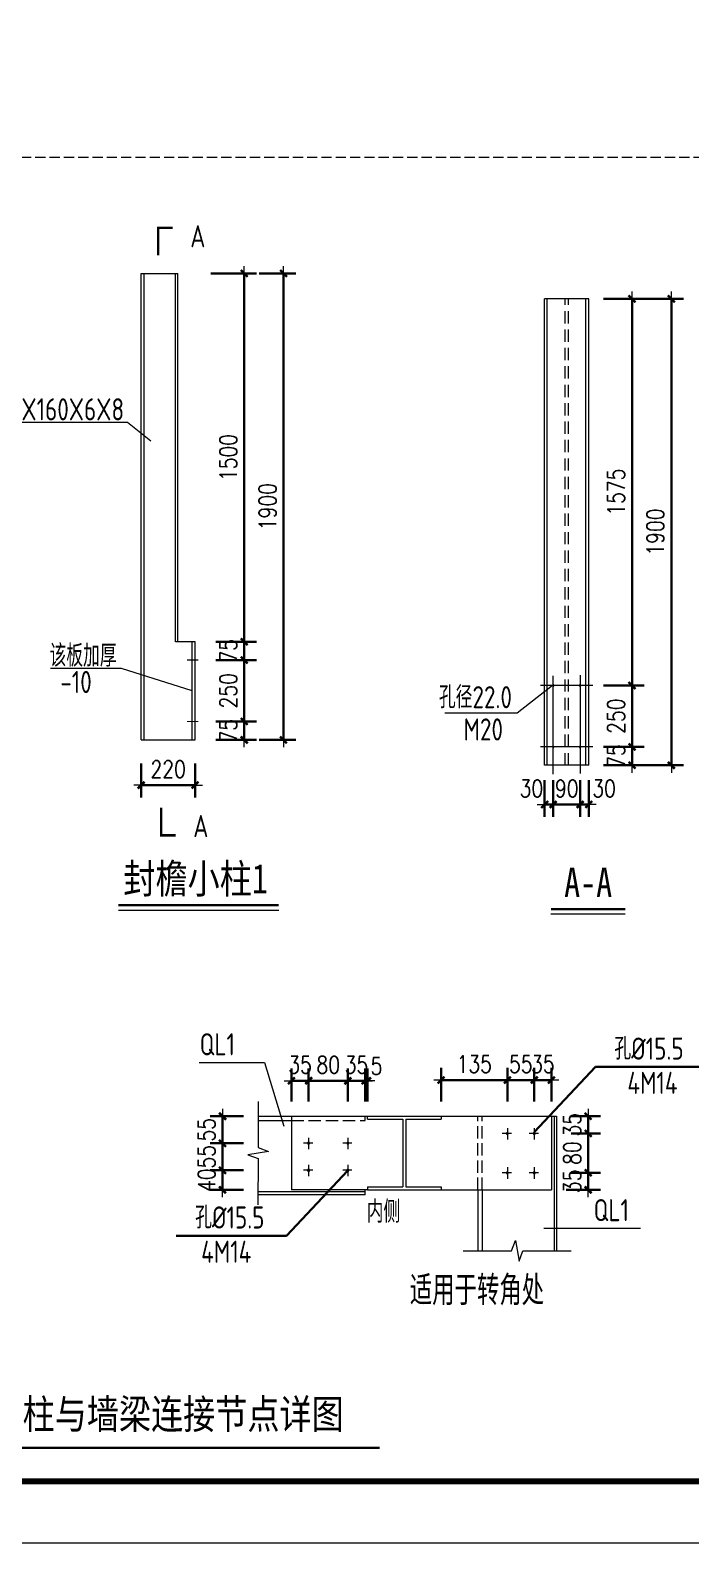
# Model space of a CAD drawing. Extents: x 69728788 to 149766163, y 20718153 to 43663798.
# Drawn here: x 74891222 to 74907378, y 21151524 to 21188486 of the extents above; entities that cross this region are included whole.
import ezdxf

# ---------------------------------------------------------------- set-up
doc = ezdxf.new("R2010")
doc.units = 0
doc.header["$LTSCALE"] = 1000
doc.header["$MEASUREMENT"] = 0
for name, pattern in [('DASH', [0.35, 0.25, -0.1]), ('DOTE', [2.42, 2, -0.2, 0.02, -0.2]), ('HIDDEN', [0.375, 0.25, -0.125])]:
    doc.linetypes.add(name, pattern=pattern)
doc.layers.get('0').update_dxf_attribs({"linetype": 'CONTINUOUS'})
doc.layers.get('DEFPOINTS').update_dxf_attribs({"linetype": 'CONTINUOUS'})
for name, color, linetype in [('AXIS', 3, 'CONTINUOUS'), ('DOTE', 251, 'DOTE'), ('PUB_DIM', 3, 'CONTINUOUS'), ('PUB_TEXT', 7, 'CONTINUOUS'), ('PUB_TITLE', 4, 'CONTINUOUS'), ('水平支撑', 4, 'CONTINUOUS')]:
    doc.layers.add(name, color=color, linetype=linetype)
doc.layers.add('次梁箍筋', color=1, linetype='CONTINUOUS', lineweight=40)
doc.styles.add('-宋体', font='')
doc.styles.add('-楷体_GB2312', font='', dxfattribs={"width": 0.8})
doc.styles.add('DIM_FONT', font='SIMPLEX.shx', dxfattribs={"width": 0.8})
doc.styles.add('TSSD_Rein', font='atssdeng.shx', dxfattribs={"width": 0.7, "bigfont": 'atssdchn.shx'})
doc.styles.get('-宋体').set_extended_font_data('SimSun')
doc.styles.get('-楷体_GB2312').set_extended_font_data('SimSun')
doc.dimstyles.new('DIMN0.1', dxfattribs={"dimtxt": 350, "dimasz": 1, "dimexe": 250, "dimexo": 300, "dimgap": 150, "dimtad": 1, "dimdec": 0, "dimlfac": 0.1, "dimzin": 0, "dimdsep": 46, "dimtxsty": 'DIM_FONT', "dimblk": '_DIMX', "dimcen": 0.09, "dimclrt": 7, "dimadec": 0, "dimazin": 0, "dimtfac": 1, "dimtdec": 0, "dimtix": 1, "dimtmove": 2, "dimatfit": 3, "dimldrblk": '_DIMX', "dimfxl": 1, "dimtolj": 1, "dimtzin": 0, "dimarcsym": 0})
doc.dimstyles.new('DIMN0.2', dxfattribs={"dimtxt": 350, "dimasz": 1, "dimexe": 250, "dimexo": 300, "dimgap": 150, "dimtad": 1, "dimdec": 0, "dimlfac": 0.2, "dimzin": 0, "dimdsep": 46, "dimtxsty": 'DIM_FONT', "dimblk": '_DIMX', "dimcen": 0.09, "dimclrt": 7, "dimadec": 0, "dimazin": 0, "dimtfac": 1, "dimtdec": 0, "dimtix": 1, "dimtmove": 2, "dimatfit": 3, "dimldrblk": '_DIMX', "dimfxl": 1, "dimtolj": 1, "dimtzin": 0, "dimarcsym": 0})

# ---------------------------------------------------------------- blocks, each defined once
blk = doc.blocks.new('_DIMX')
blk.add_line((-150, 0), (150, 0))
at = {"const_width": 50}
blk.add_lwpolyline([(-70, -70), (70, 70)], dxfattribs=at)
blk = doc.blocks.new('*D512')
at = {"layer": 'AXIS', "color": 0, "lineweight": -2}
for p, q in [((76381915, 21150946), (76382663, 21150946)), ((76382413, 21150945), (76382413, 21141447)), ((76381915, 21141446), (76382663, 21141446))]:
    blk.add_line(p, q, dxfattribs=at)
at = {"layer": 'DEFPOINTS', "color": 0}
for p in [(76381615, 21150946), (76381615, 21141446), (76382413, 21141446)]:
    blk.add_point(p, dxfattribs=at)
at = {"layer": 'AXIS', "color": 0, "lineweight": -2}
for p, rotation in [((76382413, 21150946), 90), ((76382413, 21141446), 270)]:
    blk.add_blockref('_DIMX', p, dxfattribs=dict(at, rotation=rotation))
at = {"layer": 'AXIS', "color": 7, "insert": (76382088, 21146196), "char_height": 350, "attachment_point": 5, "rotation": 90, "style": 'DIM_FONT'}
blk.add_mtext('\\A1;1900', dxfattribs=at)
blk = doc.blocks.new('*D513')
at = {"layer": 'AXIS', "color": 0, "lineweight": -2}
for p, q in [((76381032, 21141821), (76381863, 21141821)), ((76381613, 21141822), (76381613, 21141823)), ((76381613, 21141821), (76381613, 21141446)), ((76381032, 21141446), (76381863, 21141446)), ((76381613, 21141445), (76381613, 21141444))]:
    blk.add_line(p, q, dxfattribs=at)
at = {"layer": 'DEFPOINTS', "color": 0}
for p in [(76380732, 21141821), (76380732, 21141446), (76381613, 21141446)]:
    blk.add_point(p, dxfattribs=at)
at = {"layer": 'AXIS', "color": 0, "lineweight": -2}
for p, rotation in [((76381613, 21141821), 270), ((76381613, 21141446), 90)]:
    blk.add_blockref('_DIMX', p, dxfattribs=dict(at, rotation=rotation))
at = {"layer": 'AXIS', "color": 7, "insert": (76381288, 21141634), "char_height": 350, "attachment_point": 5, "rotation": 90, "style": 'DIM_FONT'}
blk.add_mtext('\\A1;75', dxfattribs=at)
blk = doc.blocks.new('*D516')
at = {"layer": 'AXIS', "color": 0, "lineweight": -2}
for p, q in [((76381032, 21143446), (76381863, 21143446)), ((76381613, 21143447), (76381613, 21143448)), ((76381613, 21143071), (76381613, 21143446)), ((76381032, 21143071), (76381863, 21143071)), ((76381613, 21143070), (76381613, 21143069))]:
    blk.add_line(p, q, dxfattribs=at)
at = {"layer": 'DEFPOINTS', "color": 0}
for p in [(76380732, 21143446), (76381613, 21143446), (76380732, 21143071)]:
    blk.add_point(p, dxfattribs=at)
at = {"layer": 'AXIS', "color": 0, "lineweight": -2}
for p, rotation in [((76381613, 21143446), 270), ((76381613, 21143071), 90)]:
    blk.add_blockref('_DIMX', p, dxfattribs=dict(at, rotation=rotation))
at = {"layer": 'AXIS', "color": 7, "insert": (76381288, 21143259), "char_height": 350, "attachment_point": 5, "rotation": 90, "style": 'DIM_FONT'}
blk.add_mtext('\\A1;75', dxfattribs=at)
blk = doc.blocks.new('*D518')
at = {"layer": 'AXIS', "color": 0, "lineweight": -2}
for p, q in [((76389605, 21150429), (76390568, 21150429)), ((76390318, 21150428), (76390318, 21140930)), ((76389605, 21140929), (76390568, 21140929))]:
    blk.add_line(p, q, dxfattribs=at)
at = {"layer": 'DEFPOINTS', "color": 0}
for p in [(76389305, 21150429), (76389305, 21140929), (76390318, 21140929)]:
    blk.add_point(p, dxfattribs=at)
at = {"layer": 'AXIS', "color": 0, "lineweight": -2}
for p, rotation in [((76390318, 21150429), 90), ((76390318, 21140929), 270)]:
    blk.add_blockref('_DIMX', p, dxfattribs=dict(at, rotation=rotation))
at = {"layer": 'AXIS', "color": 7, "insert": (76389993, 21145679), "char_height": 350, "attachment_point": 5, "rotation": 90, "style": 'DIM_FONT'}
blk.add_mtext('\\A1;1900', dxfattribs=at)
blk = doc.blocks.new('*D520')
at = {"layer": 'AXIS', "color": 0, "lineweight": -2}
for p, q in [((76387735, 21140629), (76387735, 21139882)), ((76387910, 21140629), (76387910, 21139882)), ((76387734, 21140132), (76387733, 21140132)), ((76387910, 21140132), (76387735, 21140132)), ((76387911, 21140132), (76387912, 21140132))]:
    blk.add_line(p, q, dxfattribs=at)
at = {"layer": 'DEFPOINTS', "color": 0}
for p in [(76387735, 21140929), (76387910, 21140929), (76387735, 21140132)]:
    blk.add_point(p, dxfattribs=at)
at = {"layer": 'AXIS', "color": 0, "lineweight": -2}
blk.add_blockref('_DIMX', (76387735, 21140132), dxfattribs=at)
at = {"layer": 'AXIS', "color": 0, "lineweight": -2, "rotation": 180}
blk.add_blockref('_DIMX', (76387910, 21140132), dxfattribs=at)
at = {"layer": 'AXIS', "color": 7, "insert": (76387465, 21140457), "char_height": 350, "attachment_point": 5, "style": 'DIM_FONT'}
blk.add_mtext('\\A1;30', dxfattribs=at)
blk = doc.blocks.new('*D521')
at = {"layer": 'AXIS', "color": 0, "lineweight": -2}
for p, q in [((76387910, 21140629), (76387910, 21139882)), ((76388460, 21140629), (76388460, 21139882)), ((76387909, 21140132), (76387908, 21140132)), ((76388460, 21140132), (76387910, 21140132)), ((76388461, 21140132), (76388462, 21140132))]:
    blk.add_line(p, q, dxfattribs=at)
at = {"layer": 'DEFPOINTS', "color": 0}
for p in [(76387910, 21140929), (76388460, 21140929), (76387910, 21140132)]:
    blk.add_point(p, dxfattribs=at)
at = {"layer": 'AXIS', "color": 0, "lineweight": -2}
blk.add_blockref('_DIMX', (76387910, 21140132), dxfattribs=at)
at = {"layer": 'AXIS', "color": 0, "lineweight": -2, "rotation": 180}
blk.add_blockref('_DIMX', (76388460, 21140132), dxfattribs=at)
at = {"layer": 'AXIS', "color": 7, "insert": (76388185, 21140457), "char_height": 350, "attachment_point": 5, "style": 'DIM_FONT'}
blk.add_mtext('\\A1;90', dxfattribs=at)
blk = doc.blocks.new('*D522')
at = {"layer": 'AXIS', "color": 0, "lineweight": -2}
for p, q in [((76388460, 21140629), (76388460, 21139882)), ((76388635, 21140629), (76388635, 21139882)), ((76388459, 21140132), (76388458, 21140132)), ((76388635, 21140132), (76388460, 21140132)), ((76388636, 21140132), (76388637, 21140132))]:
    blk.add_line(p, q, dxfattribs=at)
at = {"layer": 'DEFPOINTS', "color": 0}
for p in [(76388460, 21140929), (76388635, 21140929), (76388460, 21140132)]:
    blk.add_point(p, dxfattribs=at)
at = {"layer": 'AXIS', "color": 0, "lineweight": -2}
blk.add_blockref('_DIMX', (76388460, 21140132), dxfattribs=at)
at = {"layer": 'AXIS', "color": 0, "lineweight": -2, "rotation": 180}
blk.add_blockref('_DIMX', (76388635, 21140132), dxfattribs=at)
at = {"layer": 'AXIS', "color": 7, "insert": (76388947, 21140457), "char_height": 350, "attachment_point": 5, "style": 'DIM_FONT'}
blk.add_mtext('\\A1;30', dxfattribs=at)
blk = doc.blocks.new('*D524')
at = {"layer": 'AXIS', "color": 0, "lineweight": -2}
for p, q in [((76388935, 21141304), (76389767, 21141304)), ((76389517, 21141305), (76389517, 21141306)), ((76389517, 21140929), (76389517, 21141304)), ((76388935, 21140929), (76389767, 21140929)), ((76389517, 21140928), (76389517, 21140927))]:
    blk.add_line(p, q, dxfattribs=at)
at = {"layer": 'DEFPOINTS', "color": 0}
for p in [(76388635, 21141304), (76389517, 21141304), (76388635, 21140929)]:
    blk.add_point(p, dxfattribs=at)
at = {"layer": 'AXIS', "color": 0, "lineweight": -2}
for p, rotation in [((76389517, 21141304), 270), ((76389517, 21140929), 90)]:
    blk.add_blockref('_DIMX', p, dxfattribs=dict(at, rotation=rotation))
at = {"layer": 'AXIS', "color": 7, "insert": (76389192, 21141117), "char_height": 350, "attachment_point": 5, "rotation": 90, "style": 'DIM_FONT'}
blk.add_mtext('\\A1;75', dxfattribs=at)
blk = doc.blocks.new('*D540')
at = {"layer": 'AXIS', "color": 0, "lineweight": -2}
for p, q in [((76384075, 21134082), (76384075, 21134755)), ((76384125, 21134082), (76384125, 21134755)), ((76384074, 21134505), (76384073, 21134505)), ((76384075, 21134505), (76384125, 21134505)), ((76384126, 21134505), (76384127, 21134505))]:
    blk.add_line(p, q, dxfattribs=at)
at = {"layer": 'DEFPOINTS', "color": 0}
for p in [(76384125, 21134505), (76384075, 21133782), (76384125, 21133782)]:
    blk.add_point(p, dxfattribs=at)
at = {"layer": 'AXIS', "color": 0, "lineweight": -2}
blk.add_blockref('_DIMX', (76384075, 21134505), dxfattribs=at)
at = {"layer": 'AXIS', "color": 0, "lineweight": -2, "rotation": 180}
blk.add_blockref('_DIMX', (76384125, 21134505), dxfattribs=at)
at = {"layer": 'AXIS', "color": 7, "insert": (76384308, 21134805), "char_height": 350, "attachment_point": 5, "style": 'DIM_FONT'}
blk.add_mtext('\\A1;5', dxfattribs=at)
blk = doc.blocks.new('*D541')
at = {"layer": 'AXIS', "color": 0, "lineweight": -2}
for p, q in [((76383725, 21134082), (76383725, 21134755)), ((76384075, 21134082), (76384075, 21134755)), ((76383724, 21134505), (76383723, 21134505)), ((76383725, 21134505), (76384075, 21134505)), ((76384076, 21134505), (76384077, 21134505))]:
    blk.add_line(p, q, dxfattribs=at)
at = {"layer": 'DEFPOINTS', "color": 0}
for p in [(76384075, 21134505), (76383725, 21133782), (76384075, 21133782)]:
    blk.add_point(p, dxfattribs=at)
at = {"layer": 'AXIS', "color": 0, "lineweight": -2}
blk.add_blockref('_DIMX', (76383725, 21134505), dxfattribs=at)
at = {"layer": 'AXIS', "color": 0, "lineweight": -2, "rotation": 180}
blk.add_blockref('_DIMX', (76384075, 21134505), dxfattribs=at)
at = {"layer": 'AXIS', "color": 7, "insert": (76383900, 21134830), "char_height": 350, "attachment_point": 5, "style": 'DIM_FONT'}
blk.add_mtext('\\A1;35', dxfattribs=at)
blk = doc.blocks.new('*D542')
at = {"layer": 'AXIS', "color": 0, "lineweight": -2}
for p, q in [((76382575, 21134082), (76382575, 21134755)), ((76382925, 21134082), (76382925, 21134755)), ((76382574, 21134505), (76382573, 21134505)), ((76382925, 21134505), (76382575, 21134505)), ((76382926, 21134505), (76382927, 21134505))]:
    blk.add_line(p, q, dxfattribs=at)
at = {"layer": 'DEFPOINTS', "color": 0}
for p in [(76382575, 21134505), (76382575, 21133782), (76382925, 21133782)]:
    blk.add_point(p, dxfattribs=at)
at = {"layer": 'AXIS', "color": 0, "lineweight": -2}
blk.add_blockref('_DIMX', (76382575, 21134505), dxfattribs=at)
at = {"layer": 'AXIS', "color": 0, "lineweight": -2, "rotation": 180}
blk.add_blockref('_DIMX', (76382925, 21134505), dxfattribs=at)
at = {"layer": 'AXIS', "color": 7, "insert": (76382750, 21134830), "char_height": 350, "attachment_point": 5, "style": 'DIM_FONT'}
blk.add_mtext('\\A1;35', dxfattribs=at)
blk = doc.blocks.new('*D543')
at = {"layer": 'AXIS', "color": 0, "lineweight": -2}
for p, q in [((76382925, 21134082), (76382925, 21134755)), ((76383725, 21134082), (76383725, 21134755)), ((76383724, 21134505), (76382926, 21134505))]:
    blk.add_line(p, q, dxfattribs=at)
at = {"layer": 'DEFPOINTS', "color": 0}
for p in [(76382925, 21134505), (76382925, 21133782), (76383725, 21133782)]:
    blk.add_point(p, dxfattribs=at)
at = {"layer": 'AXIS', "color": 0, "lineweight": -2, "rotation": 180}
blk.add_blockref('_DIMX', (76382925, 21134505), dxfattribs=at)
at = {"layer": 'AXIS', "color": 0, "lineweight": -2}
blk.add_blockref('_DIMX', (76383725, 21134505), dxfattribs=at)
at = {"layer": 'AXIS', "color": 7, "insert": (76383325, 21134830), "char_height": 350, "attachment_point": 5, "style": 'DIM_FONT'}
blk.add_mtext('\\A1;80', dxfattribs=at)
blk = doc.blocks.new('*D544')
at = {"layer": 'AXIS', "color": 0, "lineweight": -2}
for p, q in [((76381595, 21132681), (76380920, 21132681)), ((76381170, 21132682), (76381170, 21132683)), ((76381170, 21132681), (76381170, 21132282)), ((76381595, 21132282), (76380920, 21132282)), ((76381170, 21132281), (76381170, 21132280))]:
    blk.add_line(p, q, dxfattribs=at)
at = {"layer": 'DEFPOINTS', "color": 0}
for p in [(76381895, 21132681), (76381170, 21132282), (76381895, 21132282)]:
    blk.add_point(p, dxfattribs=at)
at = {"layer": 'AXIS', "color": 0, "lineweight": -2}
for p, rotation in [((76381170, 21132681), 270), ((76381170, 21132282), 90)]:
    blk.add_blockref('_DIMX', p, dxfattribs=dict(at, rotation=rotation))
at = {"layer": 'AXIS', "color": 7, "insert": (76380845, 21132481), "char_height": 350, "attachment_point": 5, "rotation": 90, "style": 'DIM_FONT'}
blk.add_mtext('\\A1;40', dxfattribs=at)
blk = doc.blocks.new('*D545')
at = {"layer": 'AXIS', "color": 0, "lineweight": -2}
for p, q in [((76381596, 21133782), (76380920, 21133782)), ((76381170, 21133783), (76381170, 21133784)), ((76381170, 21133231), (76381170, 21133782)), ((76381595, 21133231), (76380920, 21133231)), ((76381170, 21133230), (76381170, 21133229))]:
    blk.add_line(p, q, dxfattribs=at)
at = {"layer": 'DEFPOINTS', "color": 0}
for p in [(76381170, 21133782), (76381896, 21133782), (76381895, 21133231)]:
    blk.add_point(p, dxfattribs=at)
at = {"layer": 'AXIS', "color": 0, "lineweight": -2}
for p, rotation in [((76381170, 21133782), 270), ((76381170, 21133231), 90)]:
    blk.add_blockref('_DIMX', p, dxfattribs=dict(at, rotation=rotation))
at = {"layer": 'AXIS', "color": 7, "insert": (76380845, 21133506), "char_height": 350, "attachment_point": 5, "rotation": 90, "style": 'DIM_FONT'}
blk.add_mtext('\\A1;55', dxfattribs=at)
blk = doc.blocks.new('*D546')
at = {"layer": 'AXIS', "color": 0, "lineweight": -2}
for p, q in [((76381595, 21133231), (76380920, 21133231)), ((76381170, 21133232), (76381170, 21133233)), ((76381170, 21133231), (76381170, 21132681)), ((76381595, 21132681), (76380920, 21132681)), ((76381170, 21132680), (76381170, 21132679))]:
    blk.add_line(p, q, dxfattribs=at)
at = {"layer": 'DEFPOINTS', "color": 0}
for p in [(76381895, 21133231), (76381170, 21132681), (76381895, 21132681)]:
    blk.add_point(p, dxfattribs=at)
at = {"layer": 'AXIS', "color": 0, "lineweight": -2}
for p, rotation in [((76381170, 21133231), 270), ((76381170, 21132681), 90)]:
    blk.add_blockref('_DIMX', p, dxfattribs=dict(at, rotation=rotation))
at = {"layer": 'AXIS', "color": 7, "insert": (76380845, 21132956), "char_height": 350, "attachment_point": 5, "rotation": 90, "style": 'DIM_FONT'}
blk.add_mtext('\\A1;55', dxfattribs=at)
blk = doc.blocks.new('*D547')
at = {"layer": 'AXIS', "color": 0, "lineweight": -2}
for p, q in [((76386975, 21134082), (76386975, 21134769)), ((76387525, 21134082), (76387525, 21134769)), ((76386974, 21134519), (76386973, 21134519)), ((76386975, 21134519), (76387525, 21134519)), ((76387526, 21134519), (76387527, 21134519))]:
    blk.add_line(p, q, dxfattribs=at)
at = {"layer": 'DEFPOINTS', "color": 0}
for p in [(76387525, 21134519), (76386975, 21133782), (76387525, 21133782)]:
    blk.add_point(p, dxfattribs=at)
at = {"layer": 'AXIS', "color": 0, "lineweight": -2}
blk.add_blockref('_DIMX', (76386975, 21134519), dxfattribs=at)
at = {"layer": 'AXIS', "color": 0, "lineweight": -2, "rotation": 180}
blk.add_blockref('_DIMX', (76387525, 21134519), dxfattribs=at)
at = {"layer": 'AXIS', "color": 7, "insert": (76387250, 21134844), "char_height": 350, "attachment_point": 5, "style": 'DIM_FONT'}
blk.add_mtext('\\A1;55', dxfattribs=at)
blk = doc.blocks.new('*D548')
at = {"layer": 'AXIS', "color": 0, "lineweight": -2}
for p, q in [((76385625, 21134082), (76385625, 21134769)), ((76386975, 21134082), (76386975, 21134769)), ((76386974, 21134519), (76385626, 21134519))]:
    blk.add_line(p, q, dxfattribs=at)
at = {"layer": 'DEFPOINTS', "color": 0}
for p in [(76385625, 21134519), (76385625, 21133782), (76386975, 21133782)]:
    blk.add_point(p, dxfattribs=at)
at = {"layer": 'AXIS', "color": 0, "lineweight": -2, "rotation": 180}
blk.add_blockref('_DIMX', (76385625, 21134519), dxfattribs=at)
at = {"layer": 'AXIS', "color": 0, "lineweight": -2}
blk.add_blockref('_DIMX', (76386975, 21134519), dxfattribs=at)
at = {"layer": 'AXIS', "color": 7, "insert": (76386300, 21134844), "char_height": 350, "attachment_point": 5, "style": 'DIM_FONT'}
blk.add_mtext('\\A1;135', dxfattribs=at)
blk = doc.blocks.new('*D549')
at = {"layer": 'AXIS', "color": 0, "lineweight": -2}
for p, q in [((76387525, 21134082), (76387525, 21134769)), ((76387875, 21134082), (76387875, 21134769)), ((76387524, 21134519), (76387523, 21134519)), ((76387525, 21134519), (76387875, 21134519)), ((76387876, 21134519), (76387877, 21134519))]:
    blk.add_line(p, q, dxfattribs=at)
at = {"layer": 'DEFPOINTS', "color": 0}
for p in [(76387875, 21134519), (76387525, 21133782), (76387875, 21133782)]:
    blk.add_point(p, dxfattribs=at)
at = {"layer": 'AXIS', "color": 0, "lineweight": -2}
blk.add_blockref('_DIMX', (76387525, 21134519), dxfattribs=at)
at = {"layer": 'AXIS', "color": 0, "lineweight": -2, "rotation": 180}
blk.add_blockref('_DIMX', (76387875, 21134519), dxfattribs=at)
at = {"layer": 'AXIS', "color": 7, "insert": (76387700, 21134844), "char_height": 350, "attachment_point": 5, "style": 'DIM_FONT'}
blk.add_mtext('\\A1;35', dxfattribs=at)
blk = doc.blocks.new('*D550')
at = {"layer": 'AXIS', "color": 0, "lineweight": -2}
for p, q in [((76388275, 21133432), (76388873, 21133432)), ((76388623, 21133431), (76388623, 21132633)), ((76388275, 21132632), (76388873, 21132632))]:
    blk.add_line(p, q, dxfattribs=at)
at = {"layer": 'DEFPOINTS', "color": 0}
for p in [(76387975, 21133432), (76387975, 21132632), (76388623, 21132632)]:
    blk.add_point(p, dxfattribs=at)
at = {"layer": 'AXIS', "color": 0, "lineweight": -2}
for p, rotation in [((76388623, 21133432), 90), ((76388623, 21132632), 270)]:
    blk.add_blockref('_DIMX', p, dxfattribs=dict(at, rotation=rotation))
at = {"layer": 'AXIS', "color": 7, "insert": (76388298, 21133032), "char_height": 350, "attachment_point": 5, "rotation": 90, "style": 'DIM_FONT'}
blk.add_mtext('\\A1;80', dxfattribs=at)
blk = doc.blocks.new('*D551')
at = {"layer": 'AXIS', "color": 0, "lineweight": -2}
for p, q in [((76388275, 21133782), (76388873, 21133782)), ((76388623, 21133783), (76388623, 21133784)), ((76388623, 21133432), (76388623, 21133782)), ((76388275, 21133432), (76388873, 21133432)), ((76388623, 21133431), (76388623, 21133430))]:
    blk.add_line(p, q, dxfattribs=at)
at = {"layer": 'DEFPOINTS', "color": 0}
for p in [(76387975, 21133782), (76388623, 21133782), (76387975, 21133432)]:
    blk.add_point(p, dxfattribs=at)
at = {"layer": 'AXIS', "color": 0, "lineweight": -2}
for p, rotation in [((76388623, 21133782), 270), ((76388623, 21133432), 90)]:
    blk.add_blockref('_DIMX', p, dxfattribs=dict(at, rotation=rotation))
at = {"layer": 'AXIS', "color": 7, "insert": (76388298, 21133607), "char_height": 350, "attachment_point": 5, "rotation": 90, "style": 'DIM_FONT'}
blk.add_mtext('\\A1;35', dxfattribs=at)
blk = doc.blocks.new('*D552')
at = {"layer": 'AXIS', "color": 0, "lineweight": -2}
for p, q in [((76388275, 21132632), (76388873, 21132632)), ((76388623, 21132633), (76388623, 21132634)), ((76388623, 21132632), (76388623, 21132282)), ((76388175, 21132282), (76388873, 21132282)), ((76388623, 21132281), (76388623, 21132280))]:
    blk.add_line(p, q, dxfattribs=at)
at = {"layer": 'DEFPOINTS', "color": 0}
for p in [(76387975, 21132632), (76387875, 21132282), (76388623, 21132282)]:
    blk.add_point(p, dxfattribs=at)
at = {"layer": 'AXIS', "color": 0, "lineweight": -2}
for p, rotation in [((76388623, 21132632), 270), ((76388623, 21132282), 90)]:
    blk.add_blockref('_DIMX', p, dxfattribs=dict(at, rotation=rotation))
at = {"layer": 'AXIS', "color": 7, "insert": (76388298, 21132457), "char_height": 350, "attachment_point": 5, "rotation": 90, "style": 'DIM_FONT'}
blk.add_mtext('\\A1;35', dxfattribs=at)
blk = doc.blocks.new('11')
at = {"color": 7}
for p, q in [((76388773.5, 21134788.8, 11000), (76387525, 21133459.1, 11000)), ((76388773.5, 21134788.8, 11000), (76391026, 21134788.8, 11000)), ((76382476.5, 21131349.8, 11000), (76383725, 21132679.5, 11000)), ((76382476.5, 21131349.8, 11000), (76380224, 21131349.8, 11000))]:
    blk.add_line(p, q, dxfattribs=at)
at = {"layer": 'AXIS', "linetype": 'HIDDEN'}
for p, q in [((76388151.3, 21140929.4), (76388151.3, 21150429.4)), ((76388218.3, 21140929.4), (76388218.3, 21150429.4))]:
    blk.add_line(p, q, dxfattribs=at)
at = {"layer": 'AXIS'}
for p, q in [((76381896.5, 21133781.6, 11000), (76384125, 21133781.6, 11000)), ((76382575, 21133781.6, 11000), (76382575, 21132281.6, 11000)), ((76385625, 21133781.6, 11000), (76387875, 21133781.6, 11000)), ((76387875, 21133781.6, 11000), (76387875, 21132281.6, 11000)), ((76387875, 21133781.6, 11000), (76387975, 21133781.6, 11000)), ((76387927.1, 21133781.6, 11000), (76387927.1, 21131044, 11000)), ((76387975, 21133781.6, 11000), (76387975, 21131044, 11000)), ((76381896.5, 21133698, 11000), (76382575, 21133698, 11000)), ((76384075, 21132181.6, 11000), (76381890.8, 21132181.6, 11000)), ((76384075, 21132245.6, 11000), (76381891.2, 21132245.6, 11000)), ((76384125, 21132281.6, 11000), (76382575, 21132281.6, 11000)), ((76385625, 21132281.6, 11000), (76387875, 21132281.6, 11000)), ((76386375, 21132281.6, 11000), (76386375, 21131044, 11000)), ((76386460.7, 21132281.6, 11000), (76386460.7, 21131044, 11000))]:
    blk.add_line(p, q, dxfattribs=at)
at = {"layer": 'AXIS', "linetype": 'DASH'}
for p, q in [((76384075, 21133698, 11000), (76384075, 21133781.6, 11000)), ((76386375, 21132281.6, 11000), (76386375, 21133781.6, 11000)), ((76386460.7, 21132281.6, 11000), (76386460.7, 21133781.6, 11000)), ((76382575, 21133698, 11000), (76384075, 21133698, 11000)), ((76384075, 21132181.6, 11000), (76384075, 21132281.6, 11000))]:
    blk.add_line(p, q, dxfattribs=at)
at = {"layer": 'AXIS', "const_width": 25}
for points in [[(76380676.5, 21143071.3), (76380442.8, 21143071.3)], [(76380676.5, 21141821.3), (76380443.2, 21141821.3)]]:
    blk.add_lwpolyline(points, dxfattribs=at)
at = {"layer": 'AXIS', "color": 7, "linetype": 'Continuous', "const_width": 46.7}
for points in [[(76379047.7, 21138078.2), (76382316, 21138078.2)], [(76387863, 21138002.4), (76389377.5, 21138002.4)]]:
    blk.add_lwpolyline(points, dxfattribs=at)
at = {"layer": 'AXIS', "color": 7, "linetype": 'Continuous'}
for points in [[(76379047.7, 21137978.2), (76382316, 21137978.2)], [(76387863, 21137902.4), (76389377.5, 21137902.4)]]:
    blk.add_lwpolyline(points, dxfattribs=at)
at = {"layer": 'DOTE'}
for p, q in [((76387909.8, 21140751.9), (76387909.8, 21142763.4)), ((76388459.8, 21142763.4), (76388459.8, 21140751.9)), ((76388717.3, 21142554.4), (76387652.4, 21142554.4)), ((76388717.3, 21141304.4), (76387652.4, 21141304.4))]:
    blk.add_line(p, q, dxfattribs=at)
at = {"layer": 'PUB_DIM'}
for p, q in [((76380691.9, 21134876.1, 11000), (76382024.9, 21134876.1, 11000)), ((76382024.9, 21134876.1, 11000), (76382418.6, 21133578.1, 11000)), ((76389690.1, 21131498.6, 11000), (76387720.9, 21131498.6, 11000))]:
    blk.add_line(p, q, dxfattribs=at)
at = {"layer": 'PUB_DIM', "const_width": 50}
for points in [[(76380156.8, 21151876), (76379856.4, 21151876), (76379856.4, 21151314.9)], [(76380217.9, 21139502.3), (76379917.5, 21139502.3), (76379917.5, 21140063.4)]]:
    blk.add_lwpolyline(points, dxfattribs=at)
at = {"layer": 'PUB_DIM', "elevation": 231000}
for points in [[(76381897.5, 21134081.6), (76381894.2, 21133144.1), (76382104, 21133066.9), (76381683.7, 21132994.3), (76381893.4, 21132919.1), (76381890.1, 21131981.6)], [(76386075, 21131044), (76387062.5, 21131044), (76387138.9, 21131254), (76387213, 21130834), (76387287.5, 21131044), (76388275, 21131044)]]:
    blk.add_lwpolyline(points, dxfattribs=at)
at = {"layer": '水平支撑'}
for p, q in [((76379511.2, 21150946.3), (76380261.2, 21150946.3)), ((76379511.2, 21141446.3), (76379511.2, 21150946.3)), ((76379574.4, 21141446.3), (76379574.4, 21150946.3)), ((76380208.6, 21143446.3), (76380208.6, 21150946.3)), ((76380261.2, 21143446.3), (76380261.2, 21150946.3)), ((76388634.8, 21150429.4), (76387734.8, 21150429.4)), ((76387734.8, 21140929.4), (76387734.8, 21150429.4)), ((76388634.8, 21150429.4), (76387734.8, 21150429.4)), ((76387787.4, 21140929.4), (76387787.4, 21150429.4)), ((76388571.7, 21140929.4), (76388571.7, 21150429.4)), ((76388634.8, 21140929.4), (76388634.8, 21150429.4)), ((76379230.9, 21147908.1), (76376095.1, 21147908.1)), ((76379706.8, 21147529.4), (76379230.9, 21147908.1)), ((76380611.2, 21143446.3), (76380208.6, 21143446.3)), ((76380548.1, 21141446.3), (76380548.1, 21143446.3)), ((76380611.2, 21141446.3), (76380611.2, 21143446.3)), ((76379111.5, 21142903.1), (76377666.7, 21142903.1)), ((76380548.1, 21142446.3), (76379111.5, 21142903.1)), ((76387894.8, 21142555.6), (76387173.7, 21141989.7)), ((76387173.7, 21141989.7), (76385698.4, 21141989.7)), ((76379511.2, 21141446.3), (76380611.2, 21141446.3)), ((76388634.8, 21140929.4), (76387734.8, 21140929.4)), ((76384125, 21133781.6, 11000), (76385625, 21133781.6, 11000)), ((76384125, 21133721.6, 11000), (76384125, 21133781.6, 11000)), ((76384125, 21133721.6, 11000), (76384845, 21133721.6, 11000)), ((76384845, 21133721.6, 11000), (76384845, 21132341.6, 11000)), ((76384905, 21133721.6, 11000), (76385625, 21133721.6, 11000)), ((76384905, 21133721.6, 11000), (76384905, 21132341.6, 11000)), ((76385625, 21133781.6, 11000), (76385625, 21133721.6, 11000)), ((76387058.3, 21133431.6, 11000), (76386870.9, 21133431.6, 11000)), ((76386975, 21133542.1, 11000), (76386975, 21133310.3, 11000)), ((76387608.3, 21133431.6, 11000), (76387420.9, 21133431.6, 11000)), ((76387525, 21133542.1, 11000), (76387525, 21133310.3, 11000)), ((76383008.3, 21133231.6, 11000), (76382820.9, 21133231.6, 11000)), ((76382925, 21133342.1, 11000), (76382925, 21133110.3, 11000)), ((76383808.3, 21133231.6, 11000), (76383620.9, 21133231.6, 11000)), ((76383725, 21133342.1, 11000), (76383725, 21133110.3, 11000)), ((76383008.3, 21132681.6, 11000), (76382820.9, 21132681.6, 11000)), ((76382925, 21132792.1, 11000), (76382925, 21132560.3, 11000)), ((76383808.3, 21132681.6, 11000), (76383620.9, 21132681.6, 11000)), ((76383725, 21132792.1, 11000), (76383725, 21132560.3, 11000)), ((76387058.3, 21132631.6, 11000), (76386870.9, 21132631.6, 11000)), ((76386975, 21132742.1, 11000), (76386975, 21132510.3, 11000)), ((76387608.3, 21132631.6, 11000), (76387420.9, 21132631.6, 11000)), ((76387525, 21132742.1, 11000), (76387525, 21132510.3, 11000)), ((76384125, 21132341.6, 11000), (76384125, 21132281.6, 11000)), ((76384125, 21132341.6, 11000), (76384845, 21132341.6, 11000)), ((76384125, 21132281.6, 11000), (76385625, 21132281.6, 11000)), ((76384905, 21132341.6, 11000), (76385625, 21132341.6, 11000)), ((76385625, 21132341.6, 11000), (76385625, 21132281.6, 11000))]:
    blk.add_line(p, q, dxfattribs=at)
at = {"layer": '水平支撑', "const_width": 29.8}
for points in [[(76387924.9, 21142554.4, -1), (76387894.7, 21142554.4, -1)], [(76388474.9, 21142554.4, -1), (76388444.7, 21142554.4, -1)], [(76387924.9, 21141304.4, -1), (76387894.7, 21141304.4, -1)], [(76388474.9, 21141304.4, -1), (76388444.7, 21141304.4, -1)]]:
    blk.add_lwpolyline(points, format="xyb", close=True, dxfattribs=at)
at = {"layer": '水平支撑', "const_width": 39.8, "elevation": 11000}
for points in [[(76386975, 21133451.7, -1), (76386975, 21133411.4, -1)], [(76387525, 21133451.7, -1), (76387525, 21133411.4, -1)], [(76382925, 21133251.7, -1), (76382925, 21133211.4, -1)], [(76383725, 21133251.7, -1), (76383725, 21133211.4, -1)], [(76382925, 21132701.7, -1), (76382925, 21132661.4, -1)], [(76383725, 21132701.7, -1), (76383725, 21132661.4, -1)], [(76386975, 21132651.7, -1), (76386975, 21132611.4, -1)], [(76387525, 21132651.7, -1), (76387525, 21132611.4, -1)]]:
    blk.add_lwpolyline(points, format="xyb", close=True, dxfattribs=at)
at = {"layer": '水平支撑', "const_width": 50, "elevation": 231000}
blk.add_lwpolyline([(76374282.8, 21127031.2), (76384370.1, 21127031.2)], dxfattribs=at)
at = {"layer": 'PUB_TEXT', "width": 0.8}
for s, height, style, p in [('A', 450, 'TSSD_Rein', (76380511.8, 21151478.7)), ('H180X160X6X8', 450, 'TSSD_Rein', (76376107.5, 21147953.5)), ('该板加厚', 450, 'TSSD_Rein', (76377642.6, 21142937.1)), ('-10', 450, 'TSSD_Rein', (76377863.4, 21142400.7)), ('孔径22.0', 450, 'TSSD_Rein', (76385580, 21142091.3)), ('M20', 450, 'TSSD_Rein', (76386082, 21141434.5)), ('A', 450, 'TSSD_Rein', (76380572.9, 21139467)), ('封檐小柱1', 600, '-楷体_GB2312', (76379147.6, 21138320.3)), ('A-A', 600, '-楷体_GB2312', (76388132.5, 21138244.6)), ('QL1', 450, 'TSSD_Rein', (76380703.7, 21135023, 11000)), ('孔%%c15.5', 450, 'TSSD_Rein', (76389156.8, 21134934.8, 11000)), ('4M14', 450, 'TSSD_Rein', (76389421.7, 21134237.5, 11000)), ('孔%%c15.5', 450, 'TSSD_Rein', (76380612.3, 21131495.7, 11000)), ('内侧', 450, 'TSSD_Rein', (76384108, 21131614.2, 11000)), ('QL1', 450, 'TSSD_Rein', (76388734, 21131645.6, 11000)), ('4M14', 450, 'TSSD_Rein', (76380734.5, 21130798.5, 11000)), ('适用于转角处', 600, 'TSSD_Rein', (76384987.6, 21129935.2, 11000)), ('女儿墙小柱与墙梁连接节点详图', 600, '-宋体', (76374475.3, 21127416, 231000))]:
    blk.add_text(s, height=height, dxfattribs=dict(at, style=style)).set_placement(p)
at = {"layer": 'AXIS'}
for base, p1, p2 in [((76381613.4, 21150946.3), (76380732.4, 21143446.3), (76380632.4, 21150946.3)), ((76389516.7, 21150429.4), (76388634.8, 21142554.4), (76388634.8, 21150429.4)), ((76381613.4, 21143071.3), (76380732.4, 21141821.3), (76380732.4, 21143071.3)), ((76389516.7, 21142554.4), (76388634.8, 21141304.4), (76388634.8, 21142554.4))]:
    blk.add_linear_dim(base=base, p1=p1, p2=p2, angle=90, dimstyle='DIMN0.2', dxfattribs=at).render()
for base, p1, p2, dimstyle, picture, middle in [((76382413.3, 21141446.3), (76381614.6, 21150946.3), (76381614.6, 21141446.3), 'DIMN0.2', '*D512', (76382088.3, 21146196.3)), ((76390318.4, 21140929.4), (76389305.2, 21150429.4), (76389305.2, 21140929.4), 'DIMN0.2', '*D518', (76389993.4, 21145679.4)), ((76381613.4, 21143446.3), (76380732.4, 21143071.3), (76380732.4, 21143446.3), 'DIMN0.2', '*D516', (76381288.4, 21143258.8)), ((76381613.4, 21141446.3), (76380732.4, 21141821.3), (76380732.4, 21141446.3), 'DIMN0.2', '*D513', (76381288.4, 21141633.8)), ((76389516.7, 21141304.4), (76388634.8, 21140929.4), (76388634.8, 21141304.4), 'DIMN0.2', '*D524', (76389191.7, 21141116.9)), ((76381170, 21133781.6, 11000), (76381894.5, 21133231.4, 11000), (76381896.5, 21133781.6, 11000), 'DIMN0.1', '*D545', (76380845, 21133506.5, 11000)), ((76388623.5, 21133781.6, 11000), (76387975, 21133431.6, 11000), (76387975, 21133781.6, 11000), 'DIMN0.1', '*D551', (76388298.5, 21133606.6, 11000)), ((76388623.5, 21132631.6, 11000), (76387975, 21133431.6, 11000), (76387975, 21132631.6, 11000), 'DIMN0.1', '*D550', (76388298.5, 21133031.6, 11000)), ((76381170, 21132681.4, 11000), (76381894.5, 21133231.4, 11000), (76381894.5, 21132681.4, 11000), 'DIMN0.1', '*D546', (76380845, 21132956.4, 11000)), ((76381170, 21132281.6, 11000), (76381894.5, 21132681.4, 11000), (76381894.5, 21132281.6, 11000), 'DIMN0.1', '*D544', (76380845, 21132481.5, 11000)), ((76388623.5, 21132281.6, 11000), (76387975, 21132631.6, 11000), (76387875, 21132281.6, 11000), 'DIMN0.1', '*D552', (76388298.5, 21132456.6, 11000))]:
    dim = blk.add_linear_dim(base=base, p1=p1, p2=p2, angle=90, dimstyle=dimstyle, dxfattribs=at)
    dim.commit()
    dim.dimension.update_dxf_attribs({"geometry": picture, "text_midpoint": middle})
blk.add_linear_dim(base=(76380611.2, 21140525.6), p1=(76379511.2, 21141269.2), p2=(76380611.2, 21141269.2), dimstyle='DIMN0.2', dxfattribs=at).render()
for base, p1, p2, picture, middle in [((76387734.8, 21140131.7), (76387909.8, 21140929.4), (76387734.8, 21140929.4), '*D520', (76387465.4, 21140456.7)), ((76388459.8, 21140131.7), (76388634.8, 21140929.4), (76388459.8, 21140929.4), '*D522', (76388947.3, 21140456.7))]:
    dim = blk.add_linear_dim(base=base, p1=p1, p2=p2, angle=180, text='30', dimstyle='DIMN0.2', dxfattribs=at)
    dim.commit()
    dim.dimension.update_dxf_attribs({"geometry": picture, "text_midpoint": middle, "dimtype": 160})
dim = blk.add_linear_dim(base=(76387909.8, 21140131.7), p1=(76388459.8, 21140929.4), p2=(76387909.8, 21140929.4), angle=180, text='90', dimstyle='DIMN0.2', dxfattribs=at)
dim.commit()
dim.dimension.update_dxf_attribs({"geometry": '*D521', "text_midpoint": (76388184.8, 21140456.7)})
for base, p1, p2, picture, middle in [((76382575, 21134504.7, 11000), (76382925, 21133781.6, 11000), (76382575, 21133781.6, 11000), '*D542', (76382750, 21134829.7, 11000)), ((76382925, 21134504.7, 11000), (76383725, 21133781.6, 11000), (76382925, 21133781.6, 11000), '*D543', (76383325, 21134829.7, 11000)), ((76384075, 21134504.7, 11000), (76383725, 21133781.6, 11000), (76384075, 21133781.6, 11000), '*D541', (76383900, 21134829.7, 11000)), ((76385625, 21134518.9, 11000), (76386975, 21133781.6, 11000), (76385625, 21133781.6, 11000), '*D548', (76386300, 21134843.9, 11000)), ((76387525, 21134518.9, 11000), (76386975, 21133781.6, 11000), (76387525, 21133781.6, 11000), '*D547', (76387250, 21134843.9, 11000)), ((76387875, 21134518.9, 11000), (76387525, 21133781.6, 11000), (76387875, 21133781.6, 11000), '*D549', (76387700, 21134843.9, 11000))]:
    dim = blk.add_linear_dim(base=base, p1=p1, p2=p2, dimstyle='DIMN0.1', dxfattribs=at)
    dim.commit()
    dim.dimension.update_dxf_attribs({"geometry": picture, "text_midpoint": middle})
dim = blk.add_linear_dim(base=(76384125, 21134504.7, 11000), p1=(76384075, 21133781.6, 11000), p2=(76384125, 21133781.6, 11000), dimstyle='DIMN0.1', dxfattribs=at)
dim.commit()
dim.dimension.update_dxf_attribs({"geometry": '*D540', "text_midpoint": (76384307.5, 21134804.7, 11000), "dimtype": 160})

msp = doc.modelspace()

# ---------------------------------------------------------------- linework, layer by layer
at = {"linetype": 'DASH'}
msp.add_line((74877693.9, 21185380.5), (74922055.1, 21185380.5), dxfattribs=at)
at = {"layer": 'PUB_TITLE'}
msp.add_lwpolyline([(74843468.9, 21151524.5), (74932568.9, 21151524.5), (74932568.9, 21214524.5), (74843468.9, 21214524.5)], close=True, dxfattribs=at)
at = {"layer": 'PUB_TITLE', "const_width": 150}
msp.add_lwpolyline([(74847218.9, 21153024.5), (74931068.9, 21153024.5), (74931068.9, 21213024.5), (74847218.9, 21213024.5)], close=True, dxfattribs=at)

# ---------------------------------------------------------------- block references
at = {"layer": '次梁箍筋', "xscale": 1.200000002980232, "yscale": 1.199999999254942, "zscale": 1.200000000011642}
msp.add_blockref('11', (-16761478.8, -4198591.7, -277200), dxfattribs=at)

doc.saveas('drawing.dxf')
